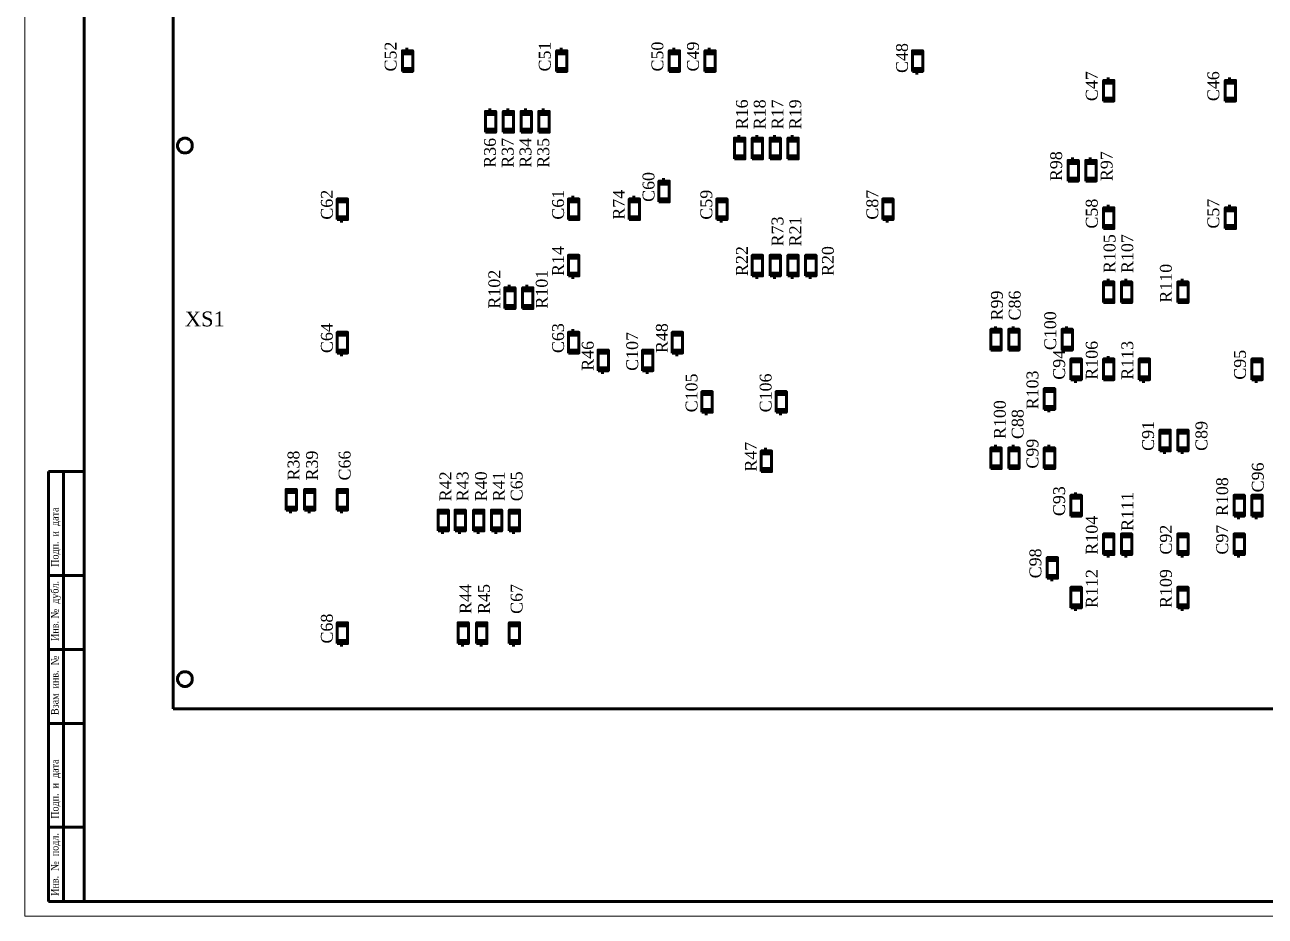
# Model space of a CAD drawing. Header units: millimetres. Extents: x 0 to 840, y 0 to 590.
# Drawn here: x 0 to 418.4, y 0 to 300.7 of the extents above; entities that cross this region are included whole.
import ezdxf

# ---------------------------------------------------------------- set-up
doc = ezdxf.new("R2010")
doc.units = ezdxf.units.MM
doc.layers.add('основная-06', color=2, linetype='Continuous', lineweight=60)
doc.layers.add('тонкая-текст-02', color=4, linetype='Continuous', lineweight=20)
doc.styles.add('2', font='times.ttf', dxfattribs={"width": 0.9, "height": 2.5})
doc.styles.add('3', font='times.ttf', dxfattribs={"height": 2.5})

msp = doc.modelspace()

# ---------------------------------------------------------------- linework, layer by layer
at = {"layer": 'основная-06', "color": 0}
for p, q in [((20, 585), (20, 5)), ((50, 70), (50, 535)), ((128.87, 293), (128.87, 292)), ((180.87, 293), (180.87, 292)), ((218.87, 293), (218.87, 292)), ((230.87, 293), (230.87, 292)), ((127.37, 291), (130.87, 291)), ((179.37, 291), (182.87, 291)), ((217.37, 291), (220.87, 291)), ((229.37, 291), (232.87, 291)), ((299.37, 291), (302.87, 291)), ((127.37, 286), (130.87, 286)), ((179.37, 286), (182.87, 286)), ((217.37, 286), (220.87, 286)), ((229.37, 286), (232.87, 286)), ((299.37, 286), (302.87, 286)), ((300.87, 285), (300.87, 284)), ((363.87, 281), (367.37, 281)), ((365.37, 283), (365.37, 282)), ((404.87, 281), (408.37, 281)), ((406.37, 283), (406.37, 282)), ((156.87, 272.5), (156.87, 271.5)), ((162.87, 272.5), (162.87, 271.5)), ((168.87, 272.5), (168.87, 271.5)), ((174.87, 272.5), (174.87, 271.5)), ((363.87, 276), (367.37, 276)), ((404.87, 276), (408.37, 276)), ((155.37, 270.5), (158.87, 270.5)), ((161.37, 270.5), (164.87, 270.5)), ((167.37, 270.5), (170.87, 270.5)), ((173.37, 270.5), (176.87, 270.5)), ((155.37, 265.5), (158.87, 265.5)), ((161.37, 265.5), (164.87, 265.5)), ((167.37, 265.5), (170.87, 265.5)), ((173.37, 265.5), (176.87, 265.5)), ((239.37, 261.5), (242.87, 261.5)), ((240.87, 263.5), (240.87, 262.5)), ((245.37, 261.5), (248.87, 261.5)), ((246.87, 263.5), (246.87, 262.5)), ((251.37, 261.5), (254.87, 261.5)), ((252.87, 263.5), (252.87, 262.5)), ((257.37, 261.5), (260.87, 261.5)), ((258.87, 263.5), (258.87, 262.5)), ((239.37, 256.5), (242.87, 256.5)), ((245.37, 256.5), (248.87, 256.5)), ((251.37, 256.5), (254.87, 256.5)), ((257.37, 256.5), (260.87, 256.5)), ((353.37, 256), (353.37, 255)), ((359.37, 256), (359.37, 255)), ((351.87, 254), (355.37, 254)), ((357.87, 254), (361.37, 254)), ((213.87, 247), (217.37, 247)), ((215.37, 249), (215.37, 248)), ((351.87, 249), (355.37, 249)), ((357.87, 249), (361.37, 249)), ((184.87, 243), (184.87, 242)), ((205.37, 243), (205.37, 242)), ((105.37, 241), (108.87, 241)), ((183.37, 241), (186.87, 241)), ((203.87, 241), (207.37, 241)), ((213.87, 242), (217.37, 242)), ((233.37, 241), (236.87, 241)), ((289.37, 241), (292.87, 241)), ((365.37, 240), (365.37, 239)), ((406.37, 240), (406.37, 239)), ((105.37, 236), (108.87, 236)), ((106.87, 235), (106.87, 234)), ((183.37, 236), (186.87, 236)), ((203.87, 236), (207.37, 236)), ((233.37, 236), (236.87, 236)), ((234.87, 235), (234.87, 234)), ((289.37, 236), (292.87, 236)), ((290.87, 235), (290.87, 234)), ((363.87, 238), (367.37, 238)), ((404.87, 238), (408.37, 238)), ((363.87, 233), (367.37, 233)), ((404.87, 233), (408.37, 233)), ((183.37, 222), (186.87, 222)), ((245.37, 222), (248.87, 222)), ((251.37, 222), (254.87, 222)), ((257.37, 222), (260.87, 222)), ((263.37, 222), (266.87, 222)), ((183.37, 217), (186.87, 217)), ((184.87, 216), (184.87, 215)), ((245.37, 217), (248.87, 217)), ((246.87, 216), (246.87, 215)), ((251.37, 217), (254.87, 217)), ((252.87, 216), (252.87, 215)), ((257.37, 217), (260.87, 217)), ((258.87, 216), (258.87, 215)), ((263.37, 217), (266.87, 217)), ((264.87, 216), (264.87, 215)), ((365.37, 215), (365.37, 214)), ((371.37, 215), (371.37, 214)), ((390.37, 215), (390.37, 214)), ((161.87, 211), (165.37, 211)), ((163.37, 213), (163.37, 212)), ((167.87, 211), (171.37, 211)), ((169.37, 213), (169.37, 212)), ((363.87, 213), (367.37, 213)), ((369.87, 213), (373.37, 213)), ((388.87, 213), (392.37, 213)), ((161.87, 206), (165.37, 206)), ((167.87, 206), (171.37, 206)), ((363.87, 208), (367.37, 208)), ((369.87, 208), (373.37, 208)), ((388.87, 208), (392.37, 208)), ((184.87, 198), (184.87, 197)), ((325.87, 197), (329.37, 197)), ((327.37, 199), (327.37, 198)), ((331.87, 197), (335.37, 197)), ((333.37, 199), (333.37, 198)), ((349.87, 197), (353.37, 197)), ((351.37, 199), (351.37, 198)), ((105.37, 196), (108.87, 196)), ((183.37, 196), (186.87, 196)), ((218.37, 196), (221.87, 196)), ((105.37, 191), (108.87, 191)), ((106.87, 190), (106.87, 189)), ((183.37, 191), (186.87, 191)), ((193.37, 190), (196.87, 190)), ((208.37, 190), (211.87, 190)), ((218.37, 191), (221.87, 191)), ((219.87, 190), (219.87, 189)), ((325.87, 192), (329.37, 192)), ((331.87, 192), (335.37, 192)), ((349.87, 192), (353.37, 192)), ((365.37, 189), (365.37, 188)), ((193.37, 185), (196.87, 185)), ((208.37, 185), (211.87, 185)), ((352.87, 187), (356.37, 187)), ((363.87, 187), (367.37, 187)), ((375.87, 187), (379.37, 187)), ((413.87, 187), (417.37, 187)), ((194.87, 184), (194.87, 183)), ((209.87, 184), (209.87, 183)), ((352.87, 182), (356.37, 182)), ((354.37, 181), (354.37, 180)), ((363.87, 182), (367.37, 182)), ((375.87, 182), (379.37, 182)), ((377.37, 181), (377.37, 180)), ((413.87, 182), (417.37, 182)), ((415.37, 181), (415.37, 180)), ((228.37, 176), (231.87, 176)), ((253.37, 176), (256.87, 176)), ((343.87, 177), (347.37, 177)), ((343.87, 172), (347.37, 172)), ((228.37, 171), (231.87, 171)), ((229.87, 170), (229.87, 169)), ((253.37, 171), (256.87, 171)), ((254.87, 170), (254.87, 169)), ((345.37, 171), (345.37, 170)), ((327.37, 159), (327.37, 158)), ((333.37, 159), (333.37, 158)), ((345.37, 159), (345.37, 158)), ((382.87, 163), (386.37, 163)), ((388.87, 163), (392.37, 163)), ((248.37, 156), (251.87, 156)), ((249.87, 158), (249.87, 157)), ((325.87, 157), (329.37, 157)), ((331.87, 157), (335.37, 157)), ((343.87, 157), (347.37, 157)), ((382.87, 158), (386.37, 158)), ((384.37, 157), (384.37, 156)), ((388.87, 158), (392.37, 158)), ((390.37, 157), (390.37, 156)), ((248.37, 151), (251.87, 151)), ((325.87, 152), (329.37, 152)), ((331.87, 152), (335.37, 152)), ((343.87, 152), (347.37, 152)), ((8, 150), (8, 115)), ((20, 150), (8, 150)), ((13, 150), (13, 5)), ((88.13, 143), (91.63, 143)), ((94.37, 143), (97.87, 143)), ((105.37, 143), (108.87, 143)), ((354.37, 143), (354.37, 142)), ((352.87, 141), (356.37, 141)), ((407.87, 141), (411.37, 141)), ((413.87, 141), (417.37, 141)), ((88.13, 138), (91.63, 138)), ((89.63, 137), (89.63, 136)), ((94.37, 138), (97.87, 138)), ((95.87, 137), (95.87, 136)), ((105.37, 138), (108.87, 138)), ((106.87, 137), (106.87, 136)), ((139.37, 136), (142.87, 136)), ((145.13, 136), (148.63, 136)), ((151.37, 136), (154.87, 136)), ((157.37, 136), (160.87, 136)), ((163.37, 136), (166.87, 136)), ((352.87, 136), (356.37, 136)), ((407.87, 136), (411.37, 136)), ((409.37, 135), (409.37, 134)), ((413.87, 136), (417.37, 136)), ((415.37, 135), (415.37, 134)), ((139.37, 131), (142.87, 131)), ((140.87, 130), (140.87, 129)), ((145.13, 131), (148.63, 131)), ((146.63, 130), (146.63, 129)), ((151.37, 131), (154.87, 131)), ((152.87, 130), (152.87, 129)), ((157.37, 131), (160.87, 131)), ((158.87, 130), (158.87, 129)), ((163.37, 131), (166.87, 131)), ((164.87, 130), (164.87, 129)), ((363.87, 128), (367.37, 128)), ((369.87, 128), (373.37, 128)), ((388.87, 128), (392.37, 128)), ((407.87, 128), (411.37, 128)), ((363.87, 123), (367.37, 123)), ((365.37, 122), (365.37, 121)), ((369.87, 123), (373.37, 123)), ((371.37, 122), (371.37, 121)), ((388.87, 123), (392.37, 123)), ((390.37, 122), (390.37, 121)), ((407.87, 123), (411.37, 123)), ((409.37, 122), (409.37, 121)), ((344.87, 120), (348.37, 120)), ((8, 115), (8, 90)), ((20, 115), (8, 115)), ((344.87, 115), (348.37, 115)), ((346.37, 114), (346.37, 113)), ((352.87, 110), (356.37, 110)), ((388.87, 110), (392.37, 110)), ((352.87, 105), (356.37, 105)), ((388.87, 105), (392.37, 105)), ((354.37, 104), (354.37, 103)), ((390.37, 104), (390.37, 103)), ((105.37, 98), (108.87, 98)), ((146.13, 98), (149.63, 98)), ((152.37, 98), (155.87, 98)), ((163.37, 98), (166.87, 98)), ((105.37, 93), (108.87, 93)), ((146.13, 93), (149.63, 93)), ((152.37, 93), (155.87, 93)), ((163.37, 93), (166.87, 93)), ((8, 90), (8, 65)), ((20, 90), (8, 90)), ((106.87, 92), (106.87, 91)), ((147.63, 92), (147.63, 91)), ((153.87, 92), (153.87, 91)), ((164.87, 92), (164.87, 91)), ((50, 70), (610, 70)), ((8, 30), (8, 65)), ((8, 65), (20, 65)), ((8, 30), (8, 5)), ((20, 30), (8, 30)), ((8, 5), (20, 5)), ((20, 5), (835, 5))]:
    msp.add_line(p, q, dxfattribs=at)
for points in [[(127.37, 285), (127.37, 292), (130.87, 292), (130.87, 285)], [(179.37, 285), (179.37, 292), (182.87, 292), (182.87, 285)], [(217.37, 285), (217.37, 292), (220.87, 292), (220.87, 285)], [(229.37, 285), (229.37, 292), (232.87, 292), (232.87, 285)], [(299.37, 285), (299.37, 292), (302.87, 292), (302.87, 285)], [(363.87, 275), (363.87, 282), (367.37, 282), (367.37, 275)], [(404.87, 275), (404.87, 282), (408.37, 282), (408.37, 275)], [(155.37, 264.5), (155.37, 271.5), (158.87, 271.5), (158.87, 264.5)], [(161.37, 264.5), (161.37, 271.5), (164.87, 271.5), (164.87, 264.5)], [(167.37, 264.5), (167.37, 271.5), (170.87, 271.5), (170.87, 264.5)], [(173.37, 264.5), (173.37, 271.5), (176.87, 271.5), (176.87, 264.5)], [(239.37, 255.5), (239.37, 262.5), (242.87, 262.5), (242.87, 255.5)], [(245.37, 255.5), (245.37, 262.5), (248.87, 262.5), (248.87, 255.5)], [(251.37, 255.5), (251.37, 262.5), (254.87, 262.5), (254.87, 255.5)], [(257.37, 255.5), (257.37, 262.5), (260.87, 262.5), (260.87, 255.5)], [(351.87, 248), (351.87, 255), (355.37, 255), (355.37, 248)], [(357.87, 248), (357.87, 255), (361.37, 255), (361.37, 248)], [(213.87, 241), (213.87, 248), (217.37, 248), (217.37, 241)], [(105.37, 235), (105.37, 242), (108.87, 242), (108.87, 235)], [(183.37, 235), (183.37, 242), (186.87, 242), (186.87, 235)], [(203.87, 235), (203.87, 242), (207.37, 242), (207.37, 235)], [(233.37, 235), (233.37, 242), (236.87, 242), (236.87, 235)], [(289.37, 235), (289.37, 242), (292.87, 242), (292.87, 235)], [(363.87, 232), (363.87, 239), (367.37, 239), (367.37, 232)], [(404.87, 232), (404.87, 239), (408.37, 239), (408.37, 232)], [(183.37, 216), (183.37, 223), (186.87, 223), (186.87, 216)], [(245.37, 216), (245.37, 223), (248.87, 223), (248.87, 216)], [(251.37, 216), (251.37, 223), (254.87, 223), (254.87, 216)], [(257.37, 216), (257.37, 223), (260.87, 223), (260.87, 216)], [(263.37, 216), (263.37, 223), (266.87, 223), (266.87, 216)], [(363.87, 207), (363.87, 214), (367.37, 214), (367.37, 207)], [(369.87, 207), (369.87, 214), (373.37, 214), (373.37, 207)], [(388.87, 207), (388.87, 214), (392.37, 214), (392.37, 207)], [(161.87, 205), (161.87, 212), (165.37, 212), (165.37, 205)], [(167.87, 205), (167.87, 212), (171.37, 212), (171.37, 205)], [(105.37, 190), (105.37, 197), (108.87, 197), (108.87, 190)], [(183.37, 190), (183.37, 197), (186.87, 197), (186.87, 190)], [(218.37, 190), (218.37, 197), (221.87, 197), (221.87, 190)], [(325.87, 191), (325.87, 198), (329.37, 198), (329.37, 191)], [(331.87, 191), (331.87, 198), (335.37, 198), (335.37, 191)], [(349.87, 191), (349.87, 198), (353.37, 198), (353.37, 191)], [(193.37, 184), (193.37, 191), (196.87, 191), (196.87, 184)], [(208.37, 184), (208.37, 191), (211.87, 191), (211.87, 184)], [(352.87, 181), (352.87, 188), (356.37, 188), (356.37, 181)], [(363.87, 181), (363.87, 188), (367.37, 188), (367.37, 181)], [(375.87, 181), (375.87, 188), (379.37, 188), (379.37, 181)], [(413.87, 181), (413.87, 188), (417.37, 188), (417.37, 181)], [(228.37, 170), (228.37, 177), (231.87, 177), (231.87, 170)], [(253.37, 170), (253.37, 177), (256.87, 177), (256.87, 170)], [(343.87, 171), (343.87, 178), (347.37, 178), (347.37, 171)], [(382.87, 157), (382.87, 164), (386.37, 164), (386.37, 157)], [(388.87, 157), (388.87, 164), (392.37, 164), (392.37, 157)], [(248.37, 150), (248.37, 157), (251.87, 157), (251.87, 150)], [(325.87, 151), (325.87, 158), (329.37, 158), (329.37, 151)], [(331.87, 151), (331.87, 158), (335.37, 158), (335.37, 151)], [(343.87, 151), (343.87, 158), (347.37, 158), (347.37, 151)], [(88.13, 137), (88.13, 144), (91.63, 144), (91.63, 137)], [(94.37, 137), (94.37, 144), (97.87, 144), (97.87, 137)], [(105.37, 137), (105.37, 144), (108.87, 144), (108.87, 137)], [(352.87, 135), (352.87, 142), (356.37, 142), (356.37, 135)], [(407.87, 135), (407.87, 142), (411.37, 142), (411.37, 135)], [(413.87, 135), (413.87, 142), (417.37, 142), (417.37, 135)], [(139.37, 130), (139.37, 137), (142.87, 137), (142.87, 130)], [(145.13, 130), (145.13, 137), (148.63, 137), (148.63, 130)], [(151.37, 130), (151.37, 137), (154.87, 137), (154.87, 130)], [(157.37, 130), (157.37, 137), (160.87, 137), (160.87, 130)], [(163.37, 130), (163.37, 137), (166.87, 137), (166.87, 130)], [(363.87, 122), (363.87, 129), (367.37, 129), (367.37, 122)], [(369.87, 122), (369.87, 129), (373.37, 129), (373.37, 122)], [(388.87, 122), (388.87, 129), (392.37, 129), (392.37, 122)], [(407.87, 122), (407.87, 129), (411.37, 129), (411.37, 122)], [(344.87, 114), (344.87, 121), (348.37, 121), (348.37, 114)], [(352.87, 104), (352.87, 111), (356.37, 111), (356.37, 104)], [(388.87, 104), (388.87, 111), (392.37, 111), (392.37, 104)], [(105.37, 92), (105.37, 99), (108.87, 99), (108.87, 92)], [(146.13, 92), (146.13, 99), (149.63, 99), (149.63, 92)], [(152.37, 92), (152.37, 99), (155.87, 99), (155.87, 92)], [(163.37, 92), (163.37, 99), (166.87, 99), (166.87, 92)]]:
    msp.add_lwpolyline(points, close=True, dxfattribs=at)
for centre in [(54, 260), (54, 80)]:
    msp.add_circle(centre, 2.5, dxfattribs=at)
at = {"layer": 'тонкая-текст-02', "color": 0}
for p, q in [((0, 590), (0, 0)), ((0, 0), (840, 0))]:
    msp.add_line(p, q, dxfattribs=at)

# ---------------------------------------------------------------- texts
at = {"layer": 'тонкая-текст-02', "color": 0, "style": '2', "width": 0.9}
for s, p in [('Подп.  и  дата', (11.37, 117.87)), ('Инв. №  дубл.', (11.37, 92.87)), ('Взам  инв.  №', (11.37, 67.87)), ('Подп.  и  дата', (11.37, 32.87)), ('Инв.  №  подл. ', (11.37, 6.87))]:
    msp.add_text(s, height=2.5, rotation=90, dxfattribs=at).set_placement(p)
at = {"layer": 'тонкая-текст-02', "color": 0, "char_height": 4, "width": 12.5, "attachment_point": 1, "rotation": 90, "style": '3'}
for s, insert in [('{\\fTimes New Roman|b0|i0|c204|p18;С52}', (121.37, 285)), ('{\\fTimes New Roman|b0|i0|c204|p18;С51}', (173.37, 285)), ('{\\fTimes New Roman|b0|i0|c204|p18;С50}', (211.37, 285)), ('{\\fTimes New Roman|b0|i0|c204|p18;С49}', (223.37, 285)), ('{\\fTimes New Roman|b0|i0|c204|p18;С48}', (293.87, 284.5)), ('{\\fTimes New Roman|b0|i0|c0|p18;C47}', (357.87, 275)), ('{\\fTimes New Roman|b0|i0|c0|p18;C46}', (398.87, 275)), ('{\\fTimes New Roman|b0|i0|c204|p18;R\\fTimes New Roman|b0|i0|c0|p18;16}', (239.87, 265.5)), ('{\\fTimes New Roman|b0|i0|c204|p18;R\\fTimes New Roman|b0|i0|c0|p18;18}', (245.87, 265.5)), ('{\\fTimes New Roman|b0|i0|c204|p18;R\\fTimes New Roman|b0|i0|c0|p18;17}', (251.87, 265.5)), ('{\\fTimes New Roman|b0|i0|c204|p18;R\\fTimes New Roman|b0|i0|c0|p18;19}', (257.87, 265.5)), ('{\\fTimes New Roman|b0|i0|c204|p18;R\\fTimes New Roman|b0|i0|c0|p18;36}', (154.87, 252.5)), ('{\\fTimes New Roman|b0|i0|c204|p18;R\\fTimes New Roman|b0|i0|c0|p18;37}', (160.87, 252.5)), ('{\\fTimes New Roman|b0|i0|c204|p18;R\\fTimes New Roman|b0|i0|c0|p18;34}', (166.87, 252.5)), ('{\\fTimes New Roman|b0|i0|c204|p18;R\\fTimes New Roman|b0|i0|c0|p18;35}', (172.87, 252.5)), ('{\\fTimes New Roman|b0|i0|c0|p18;R98}', (345.87, 248)), ('{\\fTimes New Roman|b0|i0|c0|p18;R97}', (362.87, 248)), ('{\\fTimes New Roman|b0|i0|c0|p18;C60}', (208.37, 241)), ('{\\fTimes New Roman|b0|i0|c0|p18;C62}', (99.87, 235)), ('{\\fTimes New Roman|b0|i0|c0|p18;C61}', (177.87, 235)), ('{\\fTimes New Roman|b0|i0|c204|p18;R\\fTimes New Roman|b0|i0|c0|p18;74}', (198.37, 235)), ('{\\fTimes New Roman|b0|i0|c0|p18;C59}', (227.87, 235)), ('{\\fTimes New Roman|b0|i0|c0|p18;C87}', (283.87, 235)), ('{\\fTimes New Roman|b0|i0|c0|p18;C58}', (357.87, 232)), ('{\\fTimes New Roman|b0|i0|c0|p18;C57}', (398.87, 232)), ('{\\fTimes New Roman|b0|i0|c204|p18;R\\fTimes New Roman|b0|i0|c0|p18;73}', (251.87, 226)), ('{\\fTimes New Roman|b0|i0|c204|p18;R\\fTimes New Roman|b0|i0|c0|p18;21}', (257.87, 226)), ('{\\fTimes New Roman|b0|i0|c204|p18;R\\fTimes New Roman|b0|i0|c0|p18;14}', (177.87, 216)), ('{\\fTimes New Roman|b0|i0|c0|p18;R105}', (363.87, 217)), ('{\\fTimes New Roman|b0|i0|c0|p18;R107}', (369.87, 217)), ('{\\fTimes New Roman|b0|i0|c204|p18;R\\fTimes New Roman|b0|i0|c0|p18;22}', (239.87, 216)), ('{\\fTimes New Roman|b0|i0|c204|p18;R\\fTimes New Roman|b0|i0|c0|p18;20}', (268.87, 216)), ('{\\fTimes New Roman|b0|i0|c204|p18;R\\fTimes New Roman|b0|i0|c0|p18;102}', (156.37, 205)), ('{\\fTimes New Roman|b0|i0|c204|p18;R\\fTimes New Roman|b0|i0|c0|p18;101}', (172.37, 205)), ('{\\fTimes New Roman|b0|i0|c0|p18;R110}', (382.87, 207)), ('{\\fTimes New Roman|b0|i0|c0|p18;R99}', (325.87, 201)), ('{\\fTimes New Roman|b0|i0|c0|p18;C86}', (331.87, 201)), ('{\\fTimes New Roman|b0|i0|c0|p18;C100}', (343.87, 191)), ('{\\fTimes New Roman|b0|i0|c0|p18;C64}', (99.87, 190)), ('{\\fTimes New Roman|b0|i0|c0|p18;C63}', (177.87, 190)), ('{\\fTimes New Roman|b0|i0|c0|p18;C107}', (202.87, 184)), ('{\\fTimes New Roman|b0|i0|c204|p18;R\\fTimes New Roman|b0|i0|c0|p18;48}', (212.87, 190)), ('{\\fTimes New Roman|b0|i0|c204|p18;R\\fTimes New Roman|b0|i0|c0|p18;46}', (187.87, 184)), ('{\\fTimes New Roman|b0|i0|c0|p18;R106}', (357.87, 181)), ('{\\fTimes New Roman|b0|i0|c0|p18;R113}', (369.87, 181)), ('{\\fTimes New Roman|b0|i0|c0|p18;C94}', (346.87, 181)), ('{\\fTimes New Roman|b0|i0|c0|p18;C95}', (407.87, 181)), ('{\\fTimes New Roman|b0|i0|c0|p18;C105}', (222.87, 170)), ('{\\fTimes New Roman|b0|i0|c0|p18;C106}', (247.87, 170)), ('{\\fTimes New Roman|b0|i0|c0|p18;R103}', (337.87, 171)), ('{\\fTimes New Roman|b0|i0|c0|p18;R100}', (326.87, 161)), ('{\\fTimes New Roman|b0|i0|c0|p18;C88}', (332.87, 161)), ('{\\fTimes New Roman|b0|i0|c0|p18;C91}', (376.87, 157)), ('{\\fTimes New Roman|b0|i0|c0|p18;C89}', (394.87, 157)), ('{\\fTimes New Roman|b0|i0|c204|p18;R\\fTimes New Roman|b0|i0|c0|p18;47}', (242.87, 150)), ('{\\fTimes New Roman|b0|i0|c0|p18;C99}', (337.87, 151)), ('{\\fTimes New Roman|b0|i0|c204|p18;R\\fTimes New Roman|b0|i0|c0|p18;38}', (88.63, 147)), ('{\\fTimes New Roman|b0|i0|c204|p18;R\\fTimes New Roman|b0|i0|c0|p18;39}', (94.87, 147)), ('{\\fTimes New Roman|b0|i0|c0|p18;C66}', (105.87, 147)), ('{\\fTimes New Roman|b0|i0|c0|p18;C96}', (413.87, 143)), ('{\\fTimes New Roman|b0|i0|c204|p18;R\\fTimes New Roman|b0|i0|c0|p18;42}', (139.87, 140)), ('{\\fTimes New Roman|b0|i0|c204|p18;R\\fTimes New Roman|b0|i0|c0|p18;43}', (145.63, 140)), ('{\\fTimes New Roman|b0|i0|c204|p18;R\\fTimes New Roman|b0|i0|c0|p18;40}', (151.87, 140)), ('{\\fTimes New Roman|b0|i0|c204|p18;R\\fTimes New Roman|b0|i0|c0|p18;41}', (157.87, 140)), ('{\\fTimes New Roman|b0|i0|c0|p18;C65}', (163.87, 140)), ('{\\fTimes New Roman|b0|i0|c0|p18;R108}', (401.87, 135)), ('{\\fTimes New Roman|b0|i0|c0|p18;C93}', (346.87, 135)), ('{\\fTimes New Roman|b0|i0|c0|p18;R111}', (369.87, 130)), ('{\\fTimes New Roman|b0|i0|c0|p18;R104}', (357.87, 122)), ('{\\fTimes New Roman|b0|i0|c0|p18;C92}', (382.87, 122)), ('{\\fTimes New Roman|b0|i0|c0|p18;C97}', (401.87, 122)), ('{\\fTimes New Roman|b0|i0|c0|p18;C98}', (338.87, 114)), ('{\\fTimes New Roman|b0|i0|c0|p18;R112}', (357.87, 104)), ('{\\fTimes New Roman|b0|i0|c0|p18;R109}', (382.87, 104)), ('{\\fTimes New Roman|b0|i0|c204|p18;R\\fTimes New Roman|b0|i0|c0|p18;44}', (146.63, 102)), ('{\\fTimes New Roman|b0|i0|c204|p18;R\\fTimes New Roman|b0|i0|c0|p18;45}', (152.87, 102)), ('{\\fTimes New Roman|b0|i0|c0|p18;C67}', (163.87, 102)), ('{\\fTimes New Roman|b0|i0|c0|p18;C68}', (99.87, 92))]:
    msp.add_mtext(s, dxfattribs=dict(at, insert=insert))
at = {"layer": 'тонкая-текст-02', "color": 0, "insert": (54, 204), "char_height": 5, "width": 17, "attachment_point": 1, "style": '3'}
msp.add_mtext('{\\fTimes New Roman|b0|i0|c0|p18;XS1}', dxfattribs=at)

doc.saveas('drawing.dxf')
